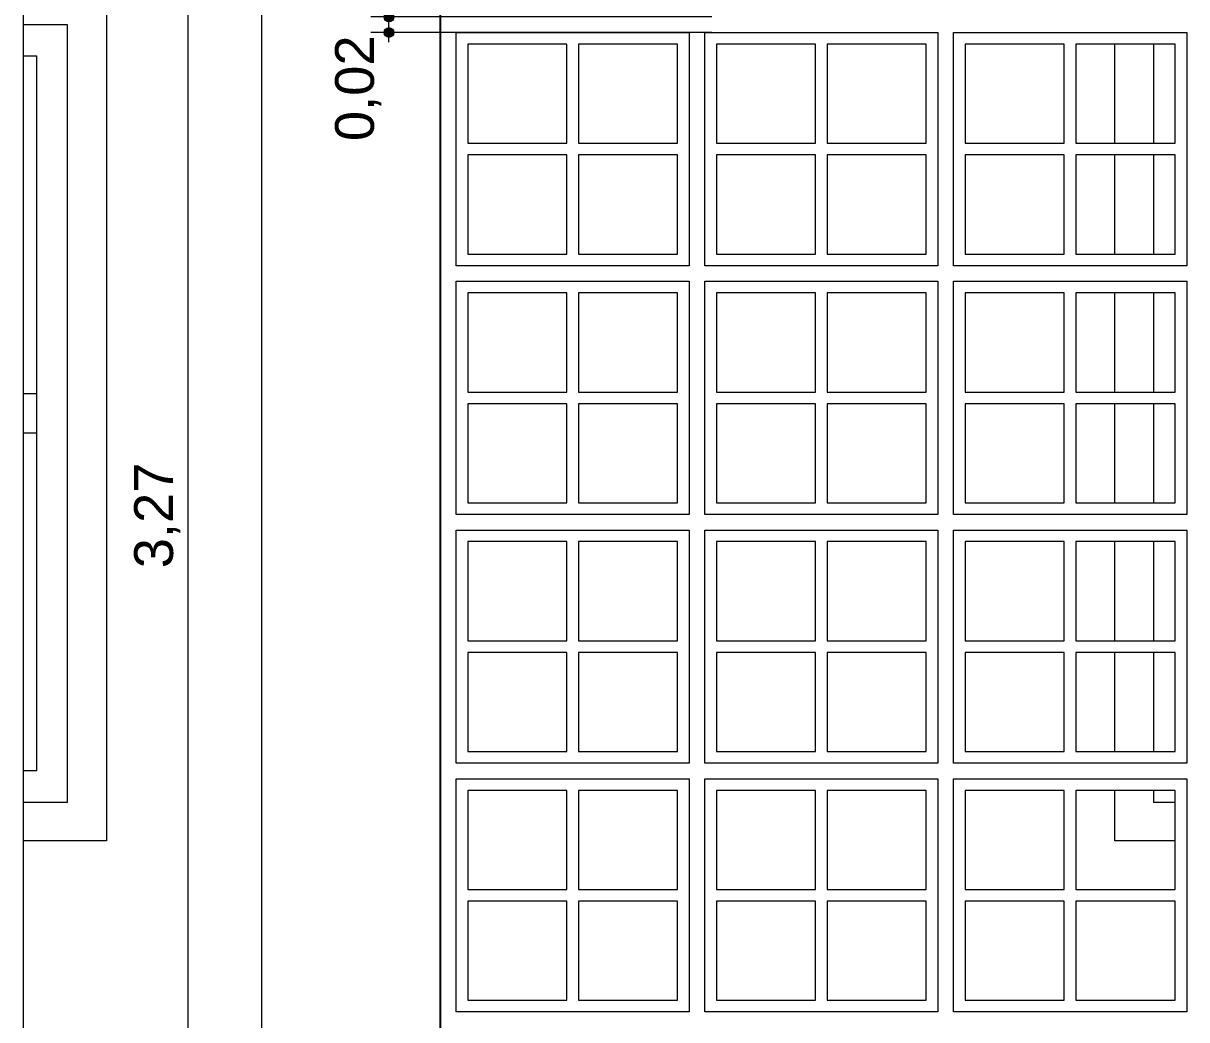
# Model space of a CAD drawing. Header units: metres. Extents: x -67.2 to -32.8, y -0.2 to 5.
# Drawn here: x -53.032 to -51.535, y 0.97 to 2.252 of the extents above; entities that cross this region are included whole.
import ezdxf

# ---------------------------------------------------------------- set-up
doc = ezdxf.new("R2010")
doc.units = ezdxf.units.M
doc.header["$MEASUREMENT"] = 0
doc.layers.add('COTAS EXECUTIVO.EXEC', color=7, linetype='Continuous')
for name, color, linetype, lineweight, true_color in [('COTAS EXECUTIVO.EXEC_Caneta_No__25', 7, 'Continuous', 13, 0x982312), ('Janelas Archicad_Caneta_No__16', 7, 'Continuous', 0, 0xc9c9c9), ('Janelas Archicad_Caneta_No__9', 7, 'Continuous', 5, 0x020202), ('PAREDE CONSTRUIR_Caneta_No__16', 7, 'Continuous', 0, 0xc9c9c9)]:
    doc.layers.add(name, color=color, linetype=linetype, lineweight=lineweight, true_color=true_color)
for name, color, linetype, lineweight in [('Janelas Archicad_Caneta_No__241', 7, 'Continuous', 13), ('Janelas Archicad_Caneta_No__3', 7, 'Continuous', 25), ('Janelas Archicad_Caneta_No__43', 44, 'Continuous', 0), ('PAREDE CONSTRUIR_Caneta_No__241', 7, 'Continuous', 13)]:
    doc.layers.add(name, color=color, linetype=linetype, lineweight=lineweight)
doc.styles.add('ESTILO_GERADO_1', font='arial.ttf')
doc.dimstyles.new('ESTILO_GERADO__3', dxfattribs={"dimtxt": 0.05, "dimasz": 0.02375, "dimexe": 0.18, "dimexo": 0.415631, "dimgap": 0, "dimtad": 1, "dimzin": 0, "dimdsep": 46, "dimtxsty": 'ESTILO_GERADO_1', "dimblk": 'ARROWHEAD_11', "dimblk1": 'ARROWHEAD_11', "dimblk2": 'ARROWHEAD_11', "dimcen": 0.09, "dimclrd": 256, "dimclre": 256, "dimclrt": 256, "dimadec": 0, "dimazin": 0, "dimtfac": 1, "dimtdec": 4, "dimtmove": 0, "dimatfit": 3, "dimfxl": 0, "dimtolj": 1, "dimtzin": 0, "dimarcsym": 0})

# ---------------------------------------------------------------- blocks, each defined once
blk = doc.blocks.new('*D23', base_point=(-99.8256, 0))
at = {"layer": 'COTAS EXECUTIVO.EXEC_Caneta_No__25', "linetype": 'Continuous', "lineweight": 13, "true_color": 0x982312}
for points in [[(-52.8262, 3.25), (-52.8257, 3.2476), (-52.8243, 3.2456), (-52.8223, 3.2442), (-52.8199, 3.2437), (-52.8175, 3.2442), (-52.8155, 3.2456), (-52.8141, 3.2476), (-52.8137, 3.25), (-52.8141, 3.2524), (-52.8155, 3.2544), (-52.8175, 3.2558), (-52.8199, 3.2563), (-52.8223, 3.2558), (-52.8243, 3.2544), (-52.8257, 3.2524)], [(-52.8262, -0.015), (-52.8257, -0.0174), (-52.8243, -0.0194), (-52.8223, -0.0208), (-52.8199, -0.0212), (-52.8175, -0.0208), (-52.8155, -0.0194), (-52.8141, -0.0174), (-52.8137, -0.015), (-52.8141, -0.0126), (-52.8155, -0.0106), (-52.8175, -0.0092), (-52.8199, -0.0087), (-52.8223, -0.0092), (-52.8243, -0.0106), (-52.8257, -0.0126)]]:
    blk.add_hatch(color=24, dxfattribs=at).paths.add_polyline_path(points)
at = {"layer": 'COTAS EXECUTIVO.EXEC_Caneta_No__25', "color": 24, "linetype": 'Continuous', "lineweight": 13, "true_color": 0x982312}
for p, q in [((-52.8262, 3.25), (-52.8433, 3.25)), ((-52.4043, 3.25), (-52.8137, 3.25)), ((-52.8199, -0.0087), (-52.8199, 3.2437)), ((-52.8262, -0.015), (-52.8433, -0.015)), ((-52.8199, -0.0275), (-52.8199, -0.0212)), ((-52.4043, -0.015), (-52.8137, -0.015))]:
    blk.add_line(p, q, dxfattribs=at)
for centre in [(-52.8199, 3.25), (-52.8199, -0.015)]:
    blk.add_circle(centre, 0.00625, dxfattribs=at)
at = {"layer": 'COTAS EXECUTIVO.EXEC_Caneta_No__25', "color": 24, "lineweight": 13, "true_color": 0x982312, "insert": (-52.8299, 1.5508), "char_height": 0.05, "attachment_point": 7, "rotation": 90, "style": 'ESTILO_GERADO_1'}
blk.add_mtext('\\A1;{\\pql;\\fArial|b0|i0|c0|p0;\\W1.000000;3,27}', dxfattribs=at)
blk = doc.blocks.new('ARROWHEAD_11')
at = {"color": 0, "linetype": 'Continuous', "lineweight": 0}
blk.add_line((0, 0), (-1, 0), dxfattribs=at)
at = {"color": 0, "linetype": 'Continuous', "lineweight": 0, "const_width": 0.25, "flags": 128}
blk.add_lwpolyline([(-0.125, 0, 1), (0.125, 0, 1)], format="xyb", close=True, dxfattribs=at)
blk = doc.blocks.new('*D25', base_point=(-99.8256, 0))
at = {"layer": 'COTAS EXECUTIVO.EXEC_Caneta_No__25', "linetype": 'Continuous', "lineweight": 13, "true_color": 0x982312}
for points in [[(-52.5677, 2.26), (-52.5672, 2.2576), (-52.5658, 2.2556), (-52.5638, 2.2542), (-52.5614, 2.2538), (-52.559, 2.2542), (-52.557, 2.2556), (-52.5556, 2.2576), (-52.5552, 2.26), (-52.5556, 2.2624), (-52.557, 2.2644), (-52.559, 2.2658), (-52.5614, 2.2663), (-52.5638, 2.2658), (-52.5658, 2.2644), (-52.5672, 2.2624)], [(-52.5677, 2.24), (-52.5672, 2.2376), (-52.5658, 2.2356), (-52.5638, 2.2342), (-52.5614, 2.2338), (-52.559, 2.2342), (-52.557, 2.2356), (-52.5556, 2.2376), (-52.5552, 2.24), (-52.5556, 2.2424), (-52.557, 2.2444), (-52.559, 2.2458), (-52.5614, 2.2462), (-52.5638, 2.2458), (-52.5658, 2.2444), (-52.5672, 2.2424)]]:
    blk.add_hatch(color=24, dxfattribs=at).paths.add_polyline_path(points)
at = {"layer": 'COTAS EXECUTIVO.EXEC_Caneta_No__25', "color": 24, "linetype": 'Continuous', "lineweight": 13, "true_color": 0x982312}
for p, q in [((-52.5677, 2.26), (-52.5848, 2.26)), ((-52.5614, 2.2462), (-52.5614, 2.2538)), ((-52.1458, 2.26), (-52.5552, 2.26)), ((-52.5677, 2.24), (-52.5848, 2.24)), ((-52.5614, 2.2275), (-52.5614, 2.2338)), ((-52.1458, 2.24), (-52.5552, 2.24))]:
    blk.add_line(p, q, dxfattribs=at)
for centre in [(-52.5614, 2.26), (-52.5614, 2.24)]:
    blk.add_circle(centre, 0.00625, dxfattribs=at)
at = {"layer": 'COTAS EXECUTIVO.EXEC_Caneta_No__25', "color": 24, "lineweight": 13, "true_color": 0x982312, "insert": (-52.5714, 2.1003), "char_height": 0.05, "attachment_point": 7, "rotation": 90, "style": 'ESTILO_GERADO_1'}
blk.add_mtext('\\A1;{\\pql;\\fArial|b0|i0|c0|p0;\\W1.000000;0,02}', dxfattribs=at)

msp = doc.modelspace()

# ---------------------------------------------------------------- linework, layer by layer
at = {"layer": 'Janelas Archicad_Caneta_No__16', "color": 9, "linetype": 'Continuous', "lineweight": 0, "true_color": 0xc9c9c9}
for p, q in [((-53.0318, 2.3), (-53.0318, 2.25)), ((-52.9248, 2.3), (-52.9248, 1.2)), ((-52.9748, 2.25), (-53.0318, 2.25)), ((-53.0318, 2.25), (-53.0318, 2.21)), ((-52.9748, 2.21), (-52.9748, 2.25)), ((-53.0318, 2.21), (-53.0318, 1.775)), ((-53.0318, 2.21), (-53.0148, 2.21)), ((-53.0148, 2.21), (-53.0148, 1.29)), ((-52.9748, 1.29), (-52.9748, 2.21)), ((-53.0148, 1.775), (-53.0318, 1.775)), ((-53.0318, 1.775), (-53.0318, 1.725)), ((-53.0318, 1.725), (-53.0318, 1.29)), ((-53.0318, 1.725), (-53.0148, 1.725)), ((-53.0148, 1.29), (-53.0318, 1.29)), ((-53.0318, 1.29), (-53.0318, 1.25)), ((-52.9748, 1.25), (-52.9748, 1.29)), ((-53.0318, 1.25), (-52.9748, 1.25)), ((-53.0318, 1.25), (-53.0318, 1.2)), ((-52.9248, 1.2), (-53.0318, 1.2))]:
    msp.add_line(p, q, dxfattribs=at)
at = {"layer": 'Janelas Archicad_Caneta_No__241', "color": 7, "linetype": 'Continuous', "lineweight": 13}
for p, q in [((-51.6277, 2.0975), (-51.6277, 2.225)), ((-51.6277, 1.955), (-51.6277, 2.0825)), ((-51.6277, 1.7775), (-51.6277, 1.905)), ((-51.6277, 1.635), (-51.6277, 1.7625)), ((-51.6277, 1.4575), (-51.6277, 1.585)), ((-51.6277, 1.315), (-51.6277, 1.4425)), ((-51.6277, 1.2), (-51.6277, 1.265)), ((-51.5501, 1.2), (-51.6277, 1.2))]:
    msp.add_line(p, q, dxfattribs=at)
at = {"layer": 'Janelas Archicad_Caneta_No__3', "color": 7, "linetype": 'Continuous', "lineweight": 25}
msp.add_line((-52.4951, 0), (-52.4951, 3.22), dxfattribs=at)
at = {"layer": 'Janelas Archicad_Caneta_No__43', "color": 44, "linetype": 'Continuous', "lineweight": 0}
for p, q in [((-52.4751, 1.94), (-52.4751, 2.24)), ((-52.4751, 2.24), (-52.1751, 2.24)), ((-52.1751, 2.24), (-52.1751, 1.94)), ((-52.1551, 1.94), (-52.1551, 2.24)), ((-52.1551, 2.24), (-51.8551, 2.24)), ((-51.8551, 2.24), (-51.8551, 1.94)), ((-51.8351, 1.94), (-51.8351, 2.24)), ((-51.8351, 2.24), (-51.5351, 2.24)), ((-51.5351, 2.24), (-51.5351, 1.94)), ((-52.3326, 2.225), (-52.4601, 2.225)), ((-52.4601, 2.225), (-52.4601, 2.0975)), ((-52.3326, 2.0975), (-52.3326, 2.225)), ((-52.1901, 2.225), (-52.3176, 2.225)), ((-52.3176, 2.225), (-52.3176, 2.0975)), ((-52.1901, 2.0975), (-52.1901, 2.225)), ((-52.0126, 2.225), (-52.1401, 2.225)), ((-52.1401, 2.225), (-52.1401, 2.0975)), ((-52.0126, 2.0975), (-52.0126, 2.225)), ((-51.8701, 2.225), (-51.9976, 2.225)), ((-51.9976, 2.225), (-51.9976, 2.0975)), ((-51.8701, 2.0975), (-51.8701, 2.225)), ((-51.6926, 2.225), (-51.8201, 2.225)), ((-51.8201, 2.225), (-51.8201, 2.0975)), ((-51.6926, 2.0975), (-51.6926, 2.225)), ((-51.5501, 2.225), (-51.6776, 2.225)), ((-51.6776, 2.225), (-51.6776, 2.0975)), ((-51.5501, 2.0975), (-51.5501, 2.225)), ((-52.4601, 2.0975), (-52.3326, 2.0975)), ((-52.3176, 2.0975), (-52.1901, 2.0975)), ((-52.1401, 2.0975), (-52.0126, 2.0975)), ((-51.9976, 2.0975), (-51.8701, 2.0975)), ((-51.8201, 2.0975), (-51.6926, 2.0975)), ((-51.6776, 2.0975), (-51.5501, 2.0975)), ((-52.3326, 2.0825), (-52.4601, 2.0825)), ((-52.4601, 2.0825), (-52.4601, 1.955)), ((-52.3326, 1.955), (-52.3326, 2.0825)), ((-52.1901, 2.0825), (-52.3176, 2.0825)), ((-52.3176, 2.0825), (-52.3176, 1.955)), ((-52.1901, 1.955), (-52.1901, 2.0825)), ((-52.0126, 2.0825), (-52.1401, 2.0825)), ((-52.1401, 2.0825), (-52.1401, 1.955)), ((-52.0126, 1.955), (-52.0126, 2.0825)), ((-51.8701, 2.0825), (-51.9976, 2.0825)), ((-51.9976, 2.0825), (-51.9976, 1.955)), ((-51.8701, 1.955), (-51.8701, 2.0825)), ((-51.6926, 2.0825), (-51.8201, 2.0825)), ((-51.8201, 2.0825), (-51.8201, 1.955)), ((-51.6926, 1.955), (-51.6926, 2.0825)), ((-51.5501, 2.0825), (-51.6776, 2.0825)), ((-51.6776, 2.0825), (-51.6776, 1.955)), ((-51.5501, 1.955), (-51.5501, 2.0825)), ((-52.4601, 1.955), (-52.3326, 1.955)), ((-52.3176, 1.955), (-52.1901, 1.955)), ((-52.1401, 1.955), (-52.0126, 1.955)), ((-51.9976, 1.955), (-51.8701, 1.955)), ((-51.8201, 1.955), (-51.6926, 1.955)), ((-51.6776, 1.955), (-51.5501, 1.955)), ((-52.1751, 1.94), (-52.4751, 1.94)), ((-51.8551, 1.94), (-52.1551, 1.94)), ((-51.5351, 1.94), (-51.8351, 1.94)), ((-52.4751, 1.62), (-52.4751, 1.92)), ((-52.4751, 1.92), (-52.1751, 1.92)), ((-52.1751, 1.92), (-52.1751, 1.62)), ((-52.1551, 1.62), (-52.1551, 1.92)), ((-52.1551, 1.92), (-51.8551, 1.92)), ((-51.8551, 1.92), (-51.8551, 1.62)), ((-51.8351, 1.62), (-51.8351, 1.92)), ((-51.8351, 1.92), (-51.5351, 1.92)), ((-51.5351, 1.92), (-51.5351, 1.62)), ((-52.3326, 1.905), (-52.4601, 1.905)), ((-52.4601, 1.905), (-52.4601, 1.7775)), ((-52.3326, 1.7775), (-52.3326, 1.905)), ((-52.1901, 1.905), (-52.3176, 1.905)), ((-52.3176, 1.905), (-52.3176, 1.7775)), ((-52.1901, 1.7775), (-52.1901, 1.905)), ((-52.0126, 1.905), (-52.1401, 1.905)), ((-52.1401, 1.905), (-52.1401, 1.7775)), ((-52.0126, 1.7775), (-52.0126, 1.905)), ((-51.8701, 1.905), (-51.9976, 1.905)), ((-51.9976, 1.905), (-51.9976, 1.7775)), ((-51.8701, 1.7775), (-51.8701, 1.905)), ((-51.6926, 1.905), (-51.8201, 1.905)), ((-51.8201, 1.905), (-51.8201, 1.7775)), ((-51.6926, 1.7775), (-51.6926, 1.905)), ((-51.5501, 1.905), (-51.6776, 1.905)), ((-51.6776, 1.905), (-51.6776, 1.7775)), ((-51.5501, 1.7775), (-51.5501, 1.905)), ((-52.4601, 1.7775), (-52.3326, 1.7775)), ((-52.3176, 1.7775), (-52.1901, 1.7775)), ((-52.1401, 1.7775), (-52.0126, 1.7775)), ((-51.9976, 1.7775), (-51.8701, 1.7775)), ((-51.8201, 1.7775), (-51.6926, 1.7775)), ((-51.6776, 1.7775), (-51.5501, 1.7775)), ((-52.3326, 1.7625), (-52.4601, 1.7625)), ((-52.4601, 1.7625), (-52.4601, 1.635)), ((-52.3326, 1.635), (-52.3326, 1.7625)), ((-52.1901, 1.7625), (-52.3176, 1.7625)), ((-52.3176, 1.7625), (-52.3176, 1.635)), ((-52.1901, 1.635), (-52.1901, 1.7625)), ((-52.0126, 1.7625), (-52.1401, 1.7625)), ((-52.1401, 1.7625), (-52.1401, 1.635)), ((-52.0126, 1.635), (-52.0126, 1.7625)), ((-51.8701, 1.7625), (-51.9976, 1.7625)), ((-51.9976, 1.7625), (-51.9976, 1.635)), ((-51.8701, 1.635), (-51.8701, 1.7625)), ((-51.6926, 1.7625), (-51.8201, 1.7625)), ((-51.8201, 1.7625), (-51.8201, 1.635)), ((-51.6926, 1.635), (-51.6926, 1.7625)), ((-51.5501, 1.7625), (-51.6776, 1.7625)), ((-51.6776, 1.7625), (-51.6776, 1.635)), ((-51.5501, 1.635), (-51.5501, 1.7625)), ((-52.4601, 1.635), (-52.3326, 1.635)), ((-52.3176, 1.635), (-52.1901, 1.635)), ((-52.1401, 1.635), (-52.0126, 1.635)), ((-51.9976, 1.635), (-51.8701, 1.635)), ((-51.8201, 1.635), (-51.6926, 1.635)), ((-51.6776, 1.635), (-51.5501, 1.635)), ((-52.1751, 1.62), (-52.4751, 1.62)), ((-51.8551, 1.62), (-52.1551, 1.62)), ((-51.5351, 1.62), (-51.8351, 1.62)), ((-52.4751, 1.3), (-52.4751, 1.6)), ((-52.4751, 1.6), (-52.1751, 1.6)), ((-52.1751, 1.6), (-52.1751, 1.3)), ((-52.1551, 1.3), (-52.1551, 1.6)), ((-52.1551, 1.6), (-51.8551, 1.6)), ((-51.8551, 1.6), (-51.8551, 1.3)), ((-51.8351, 1.3), (-51.8351, 1.6)), ((-51.8351, 1.6), (-51.5351, 1.6)), ((-51.5351, 1.6), (-51.5351, 1.3)), ((-52.3326, 1.585), (-52.4601, 1.585)), ((-52.4601, 1.585), (-52.4601, 1.4575)), ((-52.3326, 1.4575), (-52.3326, 1.585)), ((-52.1901, 1.585), (-52.3176, 1.585)), ((-52.3176, 1.585), (-52.3176, 1.4575)), ((-52.1901, 1.4575), (-52.1901, 1.585)), ((-52.0126, 1.585), (-52.1401, 1.585)), ((-52.1401, 1.585), (-52.1401, 1.4575)), ((-52.0126, 1.4575), (-52.0126, 1.585)), ((-51.8701, 1.585), (-51.9976, 1.585)), ((-51.9976, 1.585), (-51.9976, 1.4575)), ((-51.8701, 1.4575), (-51.8701, 1.585)), ((-51.6926, 1.585), (-51.8201, 1.585)), ((-51.8201, 1.585), (-51.8201, 1.4575)), ((-51.6926, 1.4575), (-51.6926, 1.585)), ((-51.5501, 1.585), (-51.6776, 1.585)), ((-51.6776, 1.585), (-51.6776, 1.4575)), ((-51.5501, 1.4575), (-51.5501, 1.585)), ((-52.4601, 1.4575), (-52.3326, 1.4575)), ((-52.3176, 1.4575), (-52.1901, 1.4575)), ((-52.1401, 1.4575), (-52.0126, 1.4575)), ((-51.9976, 1.4575), (-51.8701, 1.4575)), ((-51.8201, 1.4575), (-51.6926, 1.4575)), ((-51.6776, 1.4575), (-51.5501, 1.4575)), ((-52.3326, 1.4425), (-52.4601, 1.4425)), ((-52.4601, 1.4425), (-52.4601, 1.315)), ((-52.3326, 1.315), (-52.3326, 1.4425)), ((-52.1901, 1.4425), (-52.3176, 1.4425)), ((-52.3176, 1.4425), (-52.3176, 1.315)), ((-52.1901, 1.315), (-52.1901, 1.4425)), ((-52.0126, 1.4425), (-52.1401, 1.4425)), ((-52.1401, 1.4425), (-52.1401, 1.315)), ((-52.0126, 1.315), (-52.0126, 1.4425)), ((-51.8701, 1.4425), (-51.9976, 1.4425)), ((-51.9976, 1.4425), (-51.9976, 1.315)), ((-51.8701, 1.315), (-51.8701, 1.4425)), ((-51.6926, 1.4425), (-51.8201, 1.4425)), ((-51.8201, 1.4425), (-51.8201, 1.315)), ((-51.6926, 1.315), (-51.6926, 1.4425)), ((-51.5501, 1.4425), (-51.6776, 1.4425)), ((-51.6776, 1.4425), (-51.6776, 1.315)), ((-51.5501, 1.315), (-51.5501, 1.4425)), ((-52.4601, 1.315), (-52.3326, 1.315)), ((-52.3176, 1.315), (-52.1901, 1.315)), ((-52.1401, 1.315), (-52.0126, 1.315)), ((-51.9976, 1.315), (-51.8701, 1.315)), ((-51.8201, 1.315), (-51.6926, 1.315)), ((-51.6776, 1.315), (-51.5501, 1.315)), ((-52.1751, 1.3), (-52.4751, 1.3)), ((-51.8551, 1.3), (-52.1551, 1.3)), ((-51.5351, 1.3), (-51.8351, 1.3)), ((-52.4751, 0.98), (-52.4751, 1.28)), ((-52.4751, 1.28), (-52.1751, 1.28)), ((-52.1751, 1.28), (-52.1751, 0.98)), ((-52.1551, 0.98), (-52.1551, 1.28)), ((-52.1551, 1.28), (-51.8551, 1.28)), ((-51.8551, 1.28), (-51.8551, 0.98)), ((-51.8351, 0.98), (-51.8351, 1.28)), ((-51.8351, 1.28), (-51.5351, 1.28)), ((-51.5351, 1.28), (-51.5351, 0.98)), ((-52.3326, 1.265), (-52.4601, 1.265)), ((-52.4601, 1.265), (-52.4601, 1.1375)), ((-52.3326, 1.1375), (-52.3326, 1.265)), ((-52.1901, 1.265), (-52.3176, 1.265)), ((-52.3176, 1.265), (-52.3176, 1.1375)), ((-52.1901, 1.1375), (-52.1901, 1.265)), ((-52.0126, 1.265), (-52.1401, 1.265)), ((-52.1401, 1.265), (-52.1401, 1.1375)), ((-52.0126, 1.1375), (-52.0126, 1.265)), ((-51.8701, 1.265), (-51.9976, 1.265)), ((-51.9976, 1.265), (-51.9976, 1.1375)), ((-51.8701, 1.1375), (-51.8701, 1.265)), ((-51.6926, 1.265), (-51.8201, 1.265)), ((-51.8201, 1.265), (-51.8201, 1.1375)), ((-51.6926, 1.1375), (-51.6926, 1.265)), ((-51.5501, 1.265), (-51.6776, 1.265)), ((-51.6776, 1.265), (-51.6776, 1.1375)), ((-51.5501, 1.1375), (-51.5501, 1.265)), ((-52.4601, 1.1375), (-52.3326, 1.1375)), ((-52.3176, 1.1375), (-52.1901, 1.1375)), ((-52.1401, 1.1375), (-52.0126, 1.1375)), ((-51.9976, 1.1375), (-51.8701, 1.1375)), ((-51.8201, 1.1375), (-51.6926, 1.1375)), ((-51.6776, 1.1375), (-51.5501, 1.1375)), ((-52.3326, 1.1225), (-52.4601, 1.1225)), ((-52.4601, 1.1225), (-52.4601, 0.995)), ((-52.3326, 0.995), (-52.3326, 1.1225)), ((-52.1901, 1.1225), (-52.3176, 1.1225)), ((-52.3176, 1.1225), (-52.3176, 0.995)), ((-52.1901, 0.995), (-52.1901, 1.1225)), ((-52.0126, 1.1225), (-52.1401, 1.1225)), ((-52.1401, 1.1225), (-52.1401, 0.995)), ((-52.0126, 0.995), (-52.0126, 1.1225)), ((-51.8701, 1.1225), (-51.9976, 1.1225)), ((-51.9976, 1.1225), (-51.9976, 0.995)), ((-51.8701, 0.995), (-51.8701, 1.1225)), ((-51.6926, 1.1225), (-51.8201, 1.1225)), ((-51.8201, 1.1225), (-51.8201, 0.995)), ((-51.6926, 0.995), (-51.6926, 1.1225)), ((-51.5501, 1.1225), (-51.6776, 1.1225)), ((-51.6776, 1.1225), (-51.6776, 0.995)), ((-51.5501, 0.995), (-51.5501, 1.1225)), ((-52.4601, 0.995), (-52.3326, 0.995)), ((-52.3176, 0.995), (-52.1901, 0.995)), ((-52.1401, 0.995), (-52.0126, 0.995)), ((-51.9976, 0.995), (-51.8701, 0.995)), ((-51.8201, 0.995), (-51.6926, 0.995)), ((-51.6776, 0.995), (-51.5501, 0.995)), ((-52.1751, 0.98), (-52.4751, 0.98)), ((-51.8551, 0.98), (-52.1551, 0.98)), ((-51.5351, 0.98), (-51.8351, 0.98))]:
    msp.add_line(p, q, dxfattribs=at)
at = {"layer": 'Janelas Archicad_Caneta_No__9', "color": 18, "linetype": 'Continuous', "lineweight": 5, "true_color": 0x020202}
for p, q in [((-51.5777, 2.225), (-51.5777, 2.0975)), ((-51.5777, 2.0825), (-51.5777, 1.955)), ((-51.5777, 1.905), (-51.5777, 1.7775)), ((-51.5777, 1.7625), (-51.5777, 1.635)), ((-51.5777, 1.585), (-51.5777, 1.4575)), ((-51.5777, 1.4425), (-51.5777, 1.315)), ((-51.5777, 1.265), (-51.5777, 1.25)), ((-51.5777, 1.25), (-51.5501, 1.25))]:
    msp.add_line(p, q, dxfattribs=at)
at = {"layer": 'PAREDE CONSTRUIR_Caneta_No__16', "color": 9, "linetype": 'Continuous', "lineweight": 0, "true_color": 0xc9c9c9}
msp.add_line((-53.0318, 1.2), (-53.0318, 0), dxfattribs=at)
at = {"layer": 'PAREDE CONSTRUIR_Caneta_No__241', "color": 7, "linetype": 'Continuous', "lineweight": 13}
msp.add_line((-52.7254, 3.25), (-52.7254, 0), dxfattribs=at)

# ---------------------------------------------------------------- dimensions: what is measured, and where the dimension line sits
at = {"layer": 'COTAS EXECUTIVO.EXEC', "color": 24, "linetype": 'Continuous', "lineweight": 13, "true_color": 0x982312}
for base, p1, p2, picture, middle in [((-52.819910429, 3.25), (-52.7254430415, -0.015), (-52.7254429756, 3.25), '*D23', (-52.8549104292, 1.6154990074)), ((-52.5614, 2.26), (-52.463, 2.24), (-52.4751, 2.26), '*D25', (-52.5964, 2.165))]:
    dim = msp.add_linear_dim(base=base, p1=p1, p2=p2, angle=90, dimstyle='ESTILO_GERADO__3', dxfattribs=at)
    dim.commit()
    dim.dimension.update_dxf_attribs({"geometry": picture, "text_midpoint": middle, "dimtype": 160, "text_rotation": 90})

doc.saveas('drawing.dxf')
